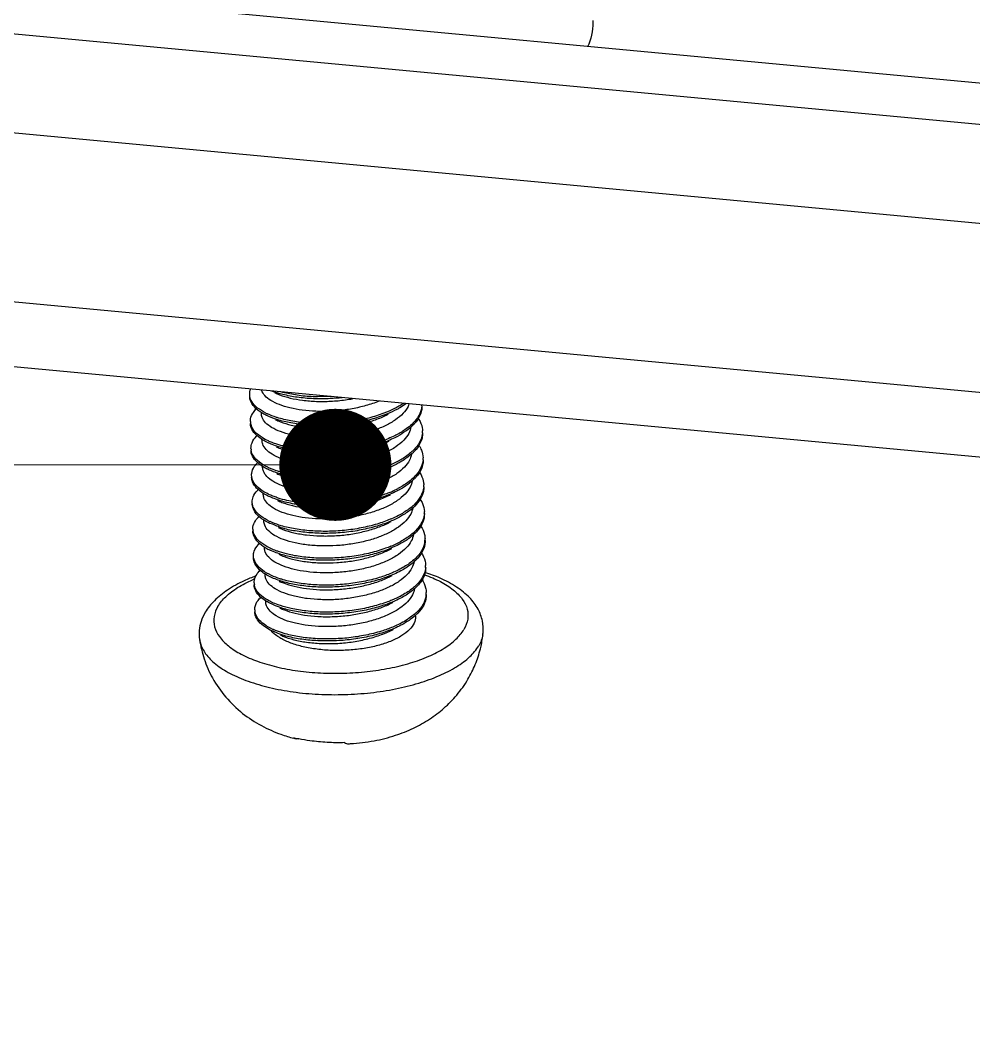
# Model space of a CAD drawing. Header units: millimetres. Extents: x 1396 to 1781, y -411 to -144.
# Drawn here: x 1456.96 to 1469.72, y -387.12 to -373.49 of the extents above; entities that cross this region are included whole.
import ezdxf

# ---------------------------------------------------------------- set-up
doc = ezdxf.new("R2010")
doc.units = ezdxf.units.MM
doc.layers.add('3_ALL_AXES', color=7, linetype='Continuous')
doc.layers.add('from', color=7, linetype='Continuous', lineweight=13)
doc.styles.add('宋体', font='SimSun.ttf')
doc.dimstyles.new('YanXiu', dxfattribs={"dimscale": 1.5, "dimtxt": 2.5, "dimasz": 2.2, "dimexe": 0.65, "dimexo": 0.65, "dimgap": 0.5, "dimtad": 1, "dimdsep": 46, "dimtxsty": '宋体', "dimcen": 0, "dimclrd": 3, "dimclre": 3, "dimclrt": 3, "dimazin": 2, "dimtfac": 1, "dimtofl": 0, "dimtmove": 0, "dimatfit": 3, "dimfxl": 1, "dimlwd": 5, "dimlwe": 5, "dimarcsym": 0})

# ---------------------------------------------------------------- blocks, each defined once
blk = doc.blocks.new('u21')
at = {"color": 7, "linetype": 'Continuous'}
for p, q in [((-22.441, 19.131), (-118.258, 28.113)), ((-118.592, 27.593), (-22.722, 18.606)), ((-118.821, 26.29), (-22.952, 17.304)), ((-22.853, 15.031), (-118.849, 24.03)), ((-22.616, 14.141), (-118.612, 23.14)), ((-113.513, 22.528), (-113.515, 22.528)), ((-114.736, 18.153), (-114.765, 18.166))]:
    blk.add_line(p, q, dxfattribs=at)
for centre, radius, start, end in [((-113.509, 22.741), 0.306, 332.6684, 339.4831), ((-113.313, 22.626), 0.26, 355.7116, 358.3726), ((-114.876, 23.033), 0.609, 237.4115, 238.4974), ((-114.753, 23.287), 0.867, 243.4732, 245.121), ((-115.163, 22.405), 0.185, 181.6364, 198.7223), ((-113.326, 22.267), 0.281, 355.7675, 1.2298), ((-114.842, 22.715), 0.657, 238.0736, 238.4492), ((-115.178, 22.042), 0.162, 180.9463, 190.1398), ((-114.858, 22.315), 0.611, 237.4364, 238.473), ((-114.101, 23.268), 1.58, 292.6231, 292.8306), ((-113.297, 21.907), 0.26, 355.6839, 1.4549), ((-114.729, 22.583), 0.885, 244.0855, 245.1114), ((-113.309, 21.547), 0.281, 355.8102, 1.2846), ((-114.818, 22.007), 0.672, 238.6635, 238.804), ((-114.031, 22.764), 1.423, 292.487, 296.8616), ((-113.971, 22.642), 1.287, 296.9198, 297.578), ((-113.621, 21.768), 0.669, 312.6843, 313.3132), ((-113.281, 21.187), 0.261, 355.6067, 1.3796), ((-114.839, 21.597), 0.614, 237.4646, 238.4523), ((-114.704, 21.879), 0.903, 244.688, 245.1108), ((-115.133, 20.965), 0.182, 181.7928, 190.1635), ((-114.799, 21.291), 0.676, 238.6746, 239.6015), ((-114.007, 22.029), 1.407, 292.4573, 297.3363), ((-113.95, 21.914), 1.279, 297.4129, 297.5786), ((-113.289, 20.826), 0.278, 349.8722, 1.3652), ((-114.756, 21.367), 0.764, 239.6697, 244.508), ((-113.601, 21.044), 0.663, 313.1159, 313.4583), ((-113.576, 20.991), 0.628, 313.9978, 315.2385), ((-113.27, 20.467), 0.267, 355.5992, 1.2688), ((-115.118, 20.245), 0.179, 181.8116, 190.274), ((-113.925, 21.178), 1.261, 297.7424, 297.9116), ((-113.27, 20.106), 0.276, 351.219, 1.4294), ((-114.815, 20.516), 0.613, 237.5273, 238.6203), ((-115.118, 19.882), 0.172, 180.9327, 190.5318), ((-113.589, 20.303), 0.672, 311.6802, 312.5402), ((-114.811, 19.829), 0.348, 221.017, 223.0866), ((-114.658, 20.467), 0.933, 245.3849, 245.8643), ((-114.268, 20.295), 2.186, 256.8826, 258.6149)]:
    blk.add_arc(centre, radius, start, end, dxfattribs=at)
for points, start_tangent, end_tangent in [([(-110.766, 27.766), (-110.765, 27.737), (-110.838, 27.411)], (0.06582, -0.997831), (-0.419715, -0.907656)), ([(-115.357, 22.76), (-115.342, 22.834)], (-0.018982, 0.99982), (0.375907, 0.926657)), ([(-115.354, 22.734), (-115.357, 22.752), (-115.357, 22.76)], (-0.176586, 0.984285), (-0.018982, 0.99982)), ([(-113.626, 22.67), (-113.714, 22.638), (-113.89, 22.589), (-114.081, 22.554), (-114.279, 22.536), (-114.471, 22.536), (-114.653, 22.551), (-114.818, 22.581), (-114.96, 22.625), (-115.074, 22.68), (-115.155, 22.745), (-115.2, 22.816), (-115.202, 22.82)], (-0.926621, -0.375996), (-0.305163, 0.9523)), ([(-114.12, 22.717), (-114.28, 22.705), (-114.505, 22.704), (-114.72, 22.723), (-114.914, 22.761), (-115.06, 22.806)], (-0.994423, -0.105461), (-0.935143, 0.35427)), ([(-115.02, 22.783), (-114.959, 22.757), (-114.816, 22.713), (-114.649, 22.683), (-114.465, 22.668), (-114.272, 22.67), (-114.076, 22.689), (-113.981, 22.704)], (0.901882, -0.431982), (0.983671, 0.179974)), ([(-114.269, 22.732), (-114.28, 22.732), (-114.506, 22.731), (-114.72, 22.75), (-114.915, 22.788), (-114.941, 22.794)], (-0.998772, -0.049539), (-0.965428, 0.26067)), ([(-115.204, 22.52), (-115.254, 22.556), (-115.327, 22.638), (-115.356, 22.725), (-115.356, 22.733)], (-0.84252, 0.538666), (-0.018982, 0.99982)), ([(-115.14, 22.511), (-115.255, 22.583), (-115.328, 22.665), (-115.354, 22.734)], (-0.894663, 0.446742), (-0.176586, 0.984285)), ([(-113.301, 22.64), (-113.348, 22.61), (-113.398, 22.582)], (-0.832708, -0.553712), (-0.885241, -0.465133)), ([(-113.266, 22.636), (-113.347, 22.583), (-113.387, 22.56)], (-0.806219, -0.591617), (-0.88091, -0.473284)), ([(-115.348, 22.399), (-115.346, 22.433), (-115.308, 22.521), (-115.266, 22.57)], (-0.027821, 0.999613), (0.718232, 0.695804)), ([(-113.237, 22.6), (-113.304, 22.509), (-113.405, 22.423), (-113.535, 22.347), (-113.69, 22.283), (-113.866, 22.232), (-114.058, 22.196), (-114.255, 22.177), (-114.446, 22.175), (-114.629, 22.189), (-114.8, 22.219), (-114.947, 22.263), (-115.063, 22.319), (-115.144, 22.382), (-115.191, 22.454), (-115.201, 22.503)], (-0.458428, -0.888732), (-0.028749, 0.999587)), ([(-115.127, 22.478), (-115.14, 22.484), (-115.194, 22.514)], (-0.902074, 0.431581), (-0.852576, 0.522603)), ([(-113.387, 22.56), (-113.515, 22.501), (-113.71, 22.433), (-113.924, 22.384), (-114.15, 22.353), (-114.378, 22.342), (-114.6, 22.351), (-114.806, 22.379), (-114.988, 22.424), (-115.127, 22.478)], (-0.88091, -0.473284), (-0.902074, 0.431581)), ([(-114.999, 22.454), (-115.118, 22.5)], (-0.951161, 0.308694), (-0.907139, 0.420831)), ([(-115.011, 22.423), (-114.947, 22.395), (-114.8, 22.351), (-114.63, 22.322), (-114.446, 22.308), (-114.255, 22.311), (-114.061, 22.33), (-113.87, 22.365), (-113.694, 22.416), (-113.538, 22.48), (-113.5, 22.5)], (0.901851, -0.432048), (0.880828, 0.473436)), ([(-113.515, 22.528), (-113.71, 22.46), (-113.925, 22.411), (-114.151, 22.38), (-114.379, 22.369), (-114.6, 22.378), (-114.806, 22.406), (-114.989, 22.451), (-114.999, 22.454)], (-0.924521, -0.381132), (-0.951161, 0.308694)), ([(-113.398, 22.582), (-113.513, 22.528)], (-0.885241, -0.465133), (-0.924008, -0.382374)), ([(-113.054, 22.607), (-113.08, 22.506), (-113.152, 22.399), (-113.189, 22.36)], (-0.074583, -0.997215), (-0.728659, -0.684877)), ([(-113.053, 22.606), (-113.053, 22.59), (-113.08, 22.479), (-113.151, 22.372), (-113.176, 22.346)], (0.026083, -0.99966), (-0.709272, -0.704935)), ([(-115.19, 22.157), (-115.285, 22.234), (-115.338, 22.318), (-115.348, 22.372)], (-0.848724, 0.528835), (-0.027821, 0.999613)), ([(-115.107, 22.139), (-115.191, 22.184), (-115.286, 22.261), (-115.339, 22.345)], (-0.908465, 0.417961), (-0.321359, 0.946957)), ([(-113.189, 22.36), (-113.264, 22.299), (-113.391, 22.221)], (-0.728659, -0.684877), (-0.886312, -0.463089)), ([(-113.176, 22.346), (-113.259, 22.275)], (-0.709272, -0.704935), (-0.807923, -0.589288)), ([(-113.103, 22.442), (-113.092, 22.424), (-113.049, 22.316), (-113.045, 22.273)], (0.566271, -0.824219), (0.021586, -0.999767)), ([(-115.34, 22.039), (-115.325, 22.115), (-115.266, 22.201), (-115.256, 22.211)], (-0.017164, 0.999853), (0.720008, 0.693966)), ([(-113.229, 22.24), (-113.296, 22.148), (-113.401, 22.06), (-113.537, 21.982), (-113.696, 21.918), (-113.873, 21.869), (-114.063, 21.834), (-114.261, 21.816), (-114.453, 21.815), (-114.635, 21.831), (-114.8, 21.861), (-114.943, 21.905), (-115.057, 21.96), (-115.138, 22.025), (-115.183, 22.096), (-115.192, 22.143)], (-0.458428, -0.888732), (-0.028082, 0.999606)), ([(-113.391, 22.221), (-113.414, 22.209), (-113.503, 22.169)], (-0.886312, -0.463089), (-0.923472, -0.383665)), ([(-113.259, 22.275), (-113.264, 22.272), (-113.379, 22.2)], (-0.807923, -0.589288), (-0.881221, -0.472705)), ([(-113.2, 22.327), (-113.229, 22.24)], (-0.150784, -0.988567), (-0.458428, -0.888732)), ([(-113.046, 22.246), (-113.052, 22.205), (-113.1, 22.095), (-113.18, 22.001)], (-0.073709, -0.99728), (-0.72802, -0.685556)), ([(-113.044, 22.246), (-113.051, 22.178), (-113.099, 22.068), (-113.165, 21.988)], (0.021586, -0.999767), (-0.705868, -0.708343)), ([(-115.118, 22.118), (-115.186, 22.154)], (-0.902238, 0.431238), (-0.852173, 0.52326)), ([(-113.379, 22.2), (-113.414, 22.182), (-113.595, 22.107), (-113.8, 22.048), (-114.021, 22.007), (-114.249, 21.985), (-114.475, 21.984), (-114.691, 22.002), (-114.886, 22.038), (-115.055, 22.09), (-115.118, 22.118)], (-0.881221, -0.472705), (-0.902238, 0.431238)), ([(-114.993, 22.095), (-115.056, 22.117), (-115.107, 22.139)], (-0.950298, 0.31134), (-0.908465, 0.417961)), ([(-115.003, 22.062), (-114.947, 22.038), (-114.801, 21.994), (-114.632, 21.963), (-114.45, 21.948), (-114.257, 21.95), (-114.059, 21.969), (-113.866, 22.004), (-113.689, 22.055), (-113.534, 22.118), (-113.491, 22.14)], (0.90194, -0.431862), (0.880821, 0.473449)), ([(-113.503, 22.169), (-113.596, 22.134), (-113.801, 22.075), (-114.022, 22.034), (-114.25, 22.012), (-114.476, 22.011), (-114.691, 22.029), (-114.887, 22.065), (-114.993, 22.095)], (-0.923472, -0.383665), (-0.950298, 0.31134)), ([(-113.092, 22.078), (-113.058, 22.014), (-113.037, 21.913)], (0.558175, -0.829723), (0.025334, -0.999679)), ([(-115.187, 21.8), (-115.232, 21.832), (-115.307, 21.913), (-115.339, 21.999), (-115.339, 22.012)], (-0.842759, 0.538292), (-0.017164, 0.999853)), ([(-115.115, 21.787), (-115.232, 21.859), (-115.308, 21.94), (-115.338, 22.014)], (-0.899424, 0.437078), (-0.175171, 0.984538)), ([(-113.18, 22.001), (-113.191, 21.991), (-113.322, 21.895), (-113.381, 21.862)], (-0.72802, -0.685556), (-0.885347, -0.464932)), ([(-113.165, 21.988), (-113.191, 21.964), (-113.322, 21.868), (-113.37, 21.84)], (-0.705868, -0.708343), (-0.880918, -0.473269)), ([(-113.193, 21.96), (-113.22, 21.88)], (-0.179392, -0.983778), (-0.458428, -0.888732)), ([(-115.331, 21.679), (-115.33, 21.708), (-115.295, 21.796), (-115.249, 21.85)], (-0.029444, 0.999566), (0.720035, 0.693937)), ([(-113.22, 21.88), (-113.287, 21.788), (-113.388, 21.702), (-113.519, 21.627), (-113.674, 21.563), (-113.85, 21.512), (-114.042, 21.476), (-114.239, 21.457), (-114.431, 21.455), (-114.614, 21.469), (-114.785, 21.499), (-114.931, 21.544), (-115.047, 21.599), (-115.128, 21.663), (-115.174, 21.734), (-115.184, 21.783)], (-0.458428, -0.888732), (-0.028724, 0.999587)), ([(-113.37, 21.84), (-113.487, 21.785), (-113.681, 21.717), (-113.894, 21.666), (-114.12, 21.634), (-114.348, 21.622), (-114.57, 21.63), (-114.777, 21.656), (-114.961, 21.701), (-115.11, 21.758)], (-0.880918, -0.473269), (-0.902182, 0.431355)), ([(-113.493, 21.81), (-113.681, 21.744), (-113.895, 21.693), (-114.12, 21.661), (-114.349, 21.649), (-114.571, 21.657), (-114.778, 21.683), (-114.962, 21.728), (-114.982, 21.734)], (-0.923055, -0.384669), (-0.95112, 0.308823)), ([(-113.381, 21.862), (-113.488, 21.812)], (-0.885347, -0.464931), (-0.921656, -0.388009)), ([(-113.037, 21.887), (-113.061, 21.793), (-113.129, 21.685), (-113.172, 21.64)], (-0.074743, -0.997203), (-0.728646, -0.684891)), ([(-113.036, 21.886), (-113.036, 21.876), (-113.06, 21.766), (-113.129, 21.658), (-113.159, 21.626)], (0.025334, -0.999679), (-0.708838, -0.705371)), ([(-115.32, 21.62), (-115.331, 21.679)], (-0.347703, 0.937605), (-0.029444, 0.999566)), ([(-115.11, 21.758), (-115.115, 21.76), (-115.177, 21.794)], (-0.902182, 0.431355), (-0.852359, 0.522957)), ([(-114.982, 21.734), (-115.101, 21.78)], (-0.95112, 0.308823), (-0.907105, 0.420904)), ([(-114.995, 21.702), (-114.94, 21.679), (-114.796, 21.634), (-114.631, 21.604), (-114.451, 21.589), (-114.258, 21.589), (-114.06, 21.607), (-113.867, 21.642), (-113.69, 21.692), (-113.531, 21.755), (-113.483, 21.78)], (0.901952, -0.431837), (0.880808, 0.473474)), ([(-113.087, 21.722), (-113.079, 21.71), (-113.034, 21.602), (-113.028, 21.553)], (0.567399, -0.823443), (0.022459, -0.999748)), ([(-115.167, 21.433), (-115.264, 21.509), (-115.319, 21.593), (-115.331, 21.652)], (-0.854127, 0.520065), (-0.029444, 0.999566)), ([(-115.091, 21.419), (-115.167, 21.459), (-115.265, 21.536), (-115.32, 21.62)], (-0.908258, 0.41841), (-0.347703, 0.937605)), ([(-113.172, 21.64), (-113.24, 21.584), (-113.375, 21.501)], (-0.728646, -0.684891), (-0.886363, -0.462991)), ([(-113.239, 21.557), (-113.362, 21.48)], (-0.804957, -0.593333), (-0.881225, -0.472697)), ([(-113.159, 21.626), (-113.239, 21.557)], (-0.708838, -0.705371), (-0.804957, -0.593333)), ([(-113.183, 21.606), (-113.212, 21.52)], (-0.15288, -0.988245), (-0.458428, -0.888732)), ([(-115.323, 21.319), (-115.311, 21.389), (-115.254, 21.476), (-115.24, 21.49)], (-0.016337, 0.999867), (0.719123, 0.694883)), ([(-113.212, 21.52), (-113.279, 21.428), (-113.382, 21.341), (-113.517, 21.263), (-113.676, 21.199), (-113.853, 21.149), (-114.042, 21.115), (-114.238, 21.097), (-114.431, 21.095), (-114.614, 21.11), (-114.78, 21.14), (-114.923, 21.183), (-115.038, 21.239), (-115.12, 21.303), (-115.166, 21.375), (-115.175, 21.423)], (-0.458428, -0.888732), (-0.028123, 0.999604)), ([(-115.101, 21.397), (-115.166, 21.432)], (-0.902164, 0.431394), (-0.855399, 0.517969)), ([(-113.362, 21.48), (-113.387, 21.467), (-113.567, 21.391), (-113.771, 21.331), (-113.991, 21.289), (-114.219, 21.266), (-114.445, 21.263), (-114.662, 21.28), (-114.859, 21.315), (-115.029, 21.367), (-115.101, 21.397)], (-0.881225, -0.472697), (-0.902164, 0.431394)), ([(-114.976, 21.375), (-115.03, 21.394), (-115.091, 21.419)], (-0.95021, 0.311612), (-0.908258, 0.41841)), ([(-114.986, 21.342), (-114.926, 21.317), (-114.783, 21.273), (-114.616, 21.243), (-114.433, 21.228), (-114.239, 21.23), (-114.043, 21.248), (-113.854, 21.283), (-113.677, 21.333), (-113.518, 21.398), (-113.474, 21.42)], (0.901886, -0.431974), (0.880825, 0.473442)), ([(-113.487, 21.449), (-113.567, 21.418), (-113.771, 21.358), (-113.992, 21.316), (-114.219, 21.293), (-114.446, 21.29), (-114.662, 21.307), (-114.859, 21.342), (-114.976, 21.375)], (-0.923562, -0.383449), (-0.95021, 0.311612)), ([(-113.029, 21.526), (-113.034, 21.491), (-113.079, 21.381), (-113.163, 21.281)], (-0.073051, -0.997328), (-0.727595, -0.686007)), ([(-113.028, 21.526), (-113.033, 21.464), (-113.078, 21.354), (-113.147, 21.268)], (0.022459, -0.999748), (-0.705306, -0.708903)), ([(-115.321, 21.293), (-115.322, 21.301), (-115.323, 21.319)], (-0.173198, 0.984887), (-0.016337, 0.999867)), ([(-115.169, 21.08), (-115.209, 21.107), (-115.287, 21.188), (-115.321, 21.274), (-115.323, 21.292)], (-0.843028, 0.537869), (-0.016337, 0.999867)), ([(-115.09, 21.063), (-115.21, 21.134), (-115.288, 21.215), (-115.321, 21.293)], (-0.903989, 0.427555), (-0.173198, 0.984887)), ([(-113.168, 21.276), (-113.297, 21.18), (-113.365, 21.142)], (-0.73508, -0.67798), (-0.885468, -0.464701)), ([(-113.147, 21.268), (-113.167, 21.249), (-113.296, 21.153), (-113.354, 21.12)], (-0.705306, -0.708903), (-0.880941, -0.473226)), ([(-113.075, 21.357), (-113.044, 21.3), (-113.02, 21.193)], (0.555342, -0.831622), (0.02415, -0.999708)), ([(-115.315, 20.959), (-115.314, 20.983), (-115.281, 21.07), (-115.231, 21.13)], (-0.030387, 0.999538), (0.721477, 0.692438)), ([(-113.354, 21.12), (-113.46, 21.069), (-113.652, 21), (-113.864, 20.948), (-114.089, 20.915), (-114.318, 20.902), (-114.54, 20.909), (-114.749, 20.934), (-114.934, 20.977), (-115.09, 21.036), (-115.093, 21.037)], (-0.880941, -0.473226), (-0.902324, 0.431059)), ([(-113.203, 21.16), (-113.268, 21.07), (-113.367, 20.986), (-113.494, 20.911), (-113.644, 20.847), (-113.814, 20.796), (-114.002, 20.759), (-114.196, 20.738), (-114.386, 20.734)], (-0.458428, -0.888732), (-0.999822, 0.018876)), ([(-113.365, 21.142), (-113.46, 21.096), (-113.476, 21.09)], (-0.885468, -0.464701), (-0.923062, -0.384651)), ([(-113.02, 21.167), (-113.041, 21.079), (-113.107, 20.971), (-113.215, 20.87), (-113.358, 20.781)], (-0.075689, -0.997131), (-0.886375, -0.462967)), ([(-113.176, 21.241), (-113.203, 21.16)], (-0.173952, -0.984754), (-0.458428, -0.888732)), ([(-113.019, 21.166), (-113.019, 21.163), (-113.04, 21.052), (-113.107, 20.944), (-113.141, 20.906)], (0.02415, -0.999708), (-0.708467, -0.705743)), ([(-114.386, 20.734), (-114.574, 20.746), (-114.75, 20.775), (-114.903, 20.819), (-115.023, 20.875), (-115.108, 20.939), (-115.156, 21.011), (-115.167, 21.063)], (-0.999822, 0.018876), (-0.029733, 0.999558)), ([(-115.093, 21.037), (-115.16, 21.074)], (-0.902324, 0.431059), (-0.852175, 0.523257)), ([(-114.966, 21.014), (-115.084, 21.06)], (-0.95105, 0.309036), (-0.90712, 0.420873)), ([(-114.978, 20.982), (-114.913, 20.955), (-114.767, 20.911), (-114.597, 20.882), (-114.413, 20.868), (-114.221, 20.87), (-114.027, 20.889), (-113.837, 20.925), (-113.661, 20.976), (-113.505, 21.04), (-113.466, 21.06)], (0.901849, -0.432051), (0.880829, 0.473435)), ([(-113.476, 21.09), (-113.652, 21.027), (-113.865, 20.975), (-114.09, 20.942), (-114.318, 20.929), (-114.541, 20.936), (-114.749, 20.961), (-114.935, 21.004), (-114.966, 21.014)], (-0.923062, -0.384651), (-0.95105, 0.309036)), ([(-113.07, 21.002), (-113.066, 20.996), (-113.018, 20.888), (-113.011, 20.833)], (0.568504, -0.822681), (0.023428, -0.999726)), ([(-115.151, 20.713), (-115.242, 20.783), (-115.3, 20.867), (-115.314, 20.932)], (-0.85418, 0.519978), (-0.030433, 0.999537)), ([(-115.074, 20.699), (-115.143, 20.735), (-115.243, 20.811), (-115.301, 20.895), (-115.312, 20.933)], (-0.908048, 0.418867), (-0.175682, 0.984447)), ([(-113.141, 20.906), (-113.215, 20.843), (-113.22, 20.839)], (-0.708467, -0.705743), (-0.802503, -0.596648)), ([(-113.166, 20.886), (-113.195, 20.8)], (-0.153445, -0.988157), (-0.458428, -0.888732)), ([(-115.306, 20.599), (-115.296, 20.664), (-115.242, 20.75), (-115.223, 20.77)], (-0.016459, 0.999865), (0.71808, 0.695961)), ([(-113.195, 20.8), (-113.262, 20.708), (-113.365, 20.621), (-113.5, 20.544), (-113.658, 20.479), (-113.835, 20.429), (-114.024, 20.395), (-114.22, 20.377), (-114.413, 20.375), (-114.596, 20.39), (-114.763, 20.42), (-114.905, 20.463), (-115.02, 20.518), (-115.103, 20.583), (-115.149, 20.654), (-115.159, 20.703)], (-0.458428, -0.888732), (-0.02817, 0.999603)), ([(-113.47, 20.729), (-113.539, 20.702), (-113.742, 20.641), (-113.961, 20.597), (-114.189, 20.574), (-114.416, 20.57)], (-0.923652, -0.383232), (-0.999648, 0.026534)), ([(-113.345, 20.76), (-113.361, 20.752), (-113.538, 20.675), (-113.741, 20.614), (-113.961, 20.57), (-114.188, 20.547), (-114.415, 20.543)], (-0.881205, -0.472735), (-0.999648, 0.026534)), ([(-113.22, 20.839), (-113.345, 20.76)], (-0.802503, -0.596648), (-0.881205, -0.472735)), ([(-113.016, 20.778), (-113.058, 20.667), (-113.145, 20.562)], (-0.176487, -0.984303), (-0.725872, -0.687829)), ([(-113.011, 20.806), (-113.014, 20.755), (-113.055, 20.645), (-113.13, 20.549)], (0.024037, -0.999711), (-0.704082, -0.710119)), ([(-115.304, 20.573), (-115.304, 20.576), (-115.306, 20.599)], (-0.1713, 0.985219), (-0.016459, 0.999865)), ([(-115.065, 20.339), (-115.187, 20.409), (-115.267, 20.49), (-115.304, 20.573)], (-0.908368, 0.418171), (-0.1713, 0.985219)), ([(-114.415, 20.543), (-114.632, 20.558), (-114.83, 20.592), (-115.002, 20.643), (-115.084, 20.677)], (-0.999648, 0.026534), (-0.902088, 0.431552)), ([(-114.96, 20.655), (-115.004, 20.67), (-115.074, 20.699)], (-0.950137, 0.311833), (-0.908048, 0.418867)), ([(-114.969, 20.622), (-114.897, 20.592), (-114.744, 20.548), (-114.568, 20.519), (-114.38, 20.507)], (0.901792, -0.432171), (0.999822, -0.018876)), ([(-114.416, 20.57), (-114.633, 20.585), (-114.831, 20.619), (-114.96, 20.655)], (-0.999648, 0.026534), (-0.950137, 0.311833)), ([(-114.38, 20.507), (-114.191, 20.512), (-113.997, 20.532), (-113.81, 20.569), (-113.639, 20.62), (-113.49, 20.683), (-113.457, 20.7)], (0.999822, -0.018876), (0.880841, 0.473411)), ([(-113.059, 20.638), (-113.03, 20.586), (-113.003, 20.476), (-113.003, 20.473)], (0.558822, -0.829288), (0.022653, -0.999743)), ([(-115.144, 20.354), (-115.18, 20.378), (-115.263, 20.458), (-115.303, 20.543), (-115.306, 20.572)], (-0.851938, 0.523643), (-0.017541, 0.999846)), ([(-113.187, 20.44), (-113.253, 20.348), (-113.356, 20.261), (-113.488, 20.185), (-113.643, 20.122), (-113.82, 20.071), (-114.013, 20.035), (-114.212, 20.016), (-114.405, 20.015), (-114.587, 20.03), (-114.757, 20.06), (-114.902, 20.105), (-115.016, 20.161), (-115.096, 20.224), (-115.141, 20.294), (-115.15, 20.343)], (-0.458428, -0.888732), (-0.028612, 0.999591)), ([(-113.148, 20.56), (-113.271, 20.466), (-113.348, 20.422)], (-0.72997, -0.683479), (-0.885599, -0.464451)), ([(-113.14, 20.539), (-113.264, 20.442), (-113.337, 20.4)], (-0.719293, -0.694707), (-0.881007, -0.473103)), ([(-113.158, 20.523), (-113.187, 20.44)], (-0.165925, -0.986138), (-0.458428, -0.888732)), ([(-113.004, 20.447), (-113.022, 20.365), (-113.085, 20.257), (-113.138, 20.2)], (-0.076235, -0.99709), (-0.728684, -0.68485)), ([(-113.002, 20.446), (-113.017, 20.348), (-113.077, 20.24), (-113.124, 20.187)], (0.021066, -0.999778), (-0.70765, -0.706563)), ([(-115.298, 20.239), (-115.297, 20.257), (-115.267, 20.345), (-115.214, 20.411)], (-0.030488, 0.999535), (0.72301, 0.690837)), ([(-115.076, 20.317), (-115.144, 20.354)], (-0.90246, 0.430775), (-0.851938, 0.523643)), ([(-113.337, 20.4), (-113.424, 20.357), (-113.613, 20.287), (-113.824, 20.233), (-114.048, 20.198), (-114.276, 20.183), (-114.499, 20.187), (-114.709, 20.21), (-114.897, 20.251), (-115.056, 20.308), (-115.076, 20.317)], (-0.881007, -0.473103), (-0.90246, 0.430775)), ([(-114.949, 20.294), (-115.065, 20.339)], (-0.95096, 0.309314), (-0.908368, 0.418171)), ([(-114.961, 20.262), (-114.906, 20.239), (-114.763, 20.194), (-114.597, 20.164), (-114.417, 20.148), (-114.225, 20.149), (-114.026, 20.167), (-113.833, 20.202), (-113.656, 20.251), (-113.497, 20.315), (-113.449, 20.34)], (0.901955, -0.431831), (0.880809, 0.473473)), ([(-113.46, 20.369), (-113.623, 20.311), (-113.835, 20.258), (-114.06, 20.224), (-114.288, 20.209), (-114.511, 20.215), (-114.721, 20.239), (-114.908, 20.281), (-114.949, 20.294)], (-0.923085, -0.384596), (-0.95096, 0.309314)), ([(-113.348, 20.422), (-113.433, 20.381), (-113.46, 20.369)], (-0.885599, -0.464451), (-0.923085, -0.384596)), ([(-115.144, 19.999), (-115.211, 20.05), (-115.277, 20.133), (-115.297, 20.212)], (-0.843597, 0.536977), (-0.027911, 0.99961)), ([(-115.058, 19.979), (-115.119, 20.011), (-115.222, 20.086), (-115.282, 20.17), (-115.295, 20.213)], (-0.907842, 0.419313), (-0.177345, 0.984149)), ([(-113.138, 20.2), (-113.191, 20.155), (-113.335, 20.064)], (-0.728684, -0.68485), (-0.88367, -0.46811)), ([(-113.124, 20.187), (-113.179, 20.138), (-113.319, 20.045), (-113.328, 20.04)], (-0.70765, -0.706563), (-0.881022, -0.473076)), ([(-113.15, 20.164), (-113.178, 20.08)], (-0.159838, -0.987143), (-0.458428, -0.888732)), ([(-113.054, 20.283), (-113.003, 20.175), (-112.994, 20.113)], (0.569121, -0.822254), (0.024397, -0.999702)), ([(-115.289, 19.879), (-115.281, 19.939), (-115.229, 20.025), (-115.208, 20.048)], (-0.01742, 0.999848), (0.714857, 0.699271)), ([(-113.178, 20.08), (-113.245, 19.988), (-113.346, 19.902), (-113.48, 19.825), (-113.638, 19.76), (-113.814, 19.71), (-114.003, 19.675), (-114.198, 19.657), (-114.39, 19.655), (-114.574, 19.669), (-114.742, 19.699), (-114.886, 19.742), (-115.001, 19.797), (-115.084, 19.861), (-115.132, 19.933), (-115.142, 19.983)], (-0.458428, -0.888732), (-0.028512, 0.999593)), ([(-113.328, 20.04), (-113.492, 19.966), (-113.691, 19.902), (-113.908, 19.856), (-114.135, 19.829), (-114.362, 19.822), (-114.581, 19.834), (-114.783, 19.865), (-114.959, 19.913), (-115.067, 19.957)], (-0.881022, -0.473076), (-0.901971, 0.431796)), ([(-113.338, 20.062), (-113.453, 20.008)], (-0.885049, -0.465499), (-0.923739, -0.383022)), ([(-112.998, 20.064), (-113.038, 19.954), (-113.121, 19.848), (-113.155, 19.818)], (-0.153363, -0.98817), (-0.761614, -0.648031)), ([(-112.994, 20.086), (-112.995, 20.053), (-113.029, 19.942), (-113.106, 19.836), (-113.135, 19.808)], (0.026115, -0.999659), (-0.73678, -0.676133)), ([(-115.067, 19.957), (-115.104, 19.976), (-115.134, 19.993)], (-0.901971, 0.431796), (-0.853687, 0.520787)), ([(-114.943, 19.935), (-114.978, 19.947), (-115.058, 19.979)], (-0.950081, 0.312004), (-0.907842, 0.419313)), ([(-114.952, 19.902), (-114.893, 19.877), (-114.75, 19.833), (-114.583, 19.803), (-114.4, 19.788), (-114.206, 19.79), (-114.01, 19.808), (-113.821, 19.843), (-113.644, 19.893), (-113.485, 19.957), (-113.44, 19.98)], (0.90189, -0.431965), (0.880824, 0.473445)), ([(-113.453, 20.008), (-113.511, 19.986), (-113.712, 19.924), (-113.931, 19.879), (-114.159, 19.854), (-114.386, 19.849), (-114.604, 19.864), (-114.804, 19.897), (-114.943, 19.935)], (-0.923739, -0.383022), (-0.950081, 0.312004)), ([(-115.059, 19.597), (-115.146, 19.646), (-115.236, 19.724), (-115.282, 19.809), (-115.289, 19.852)], (-0.902392, 0.430917), (-0.023073, 0.999734)), ([(-115.047, 19.618), (-115.164, 19.685), (-115.247, 19.765), (-115.286, 19.85)], (-0.909115, 0.416545), (-0.184014, 0.982924)), ([(-113.137, 19.794), (-113.137, 19.789), (-113.158, 19.701), (-113.22, 19.614), (-113.32, 19.535), (-113.455, 19.465), (-113.618, 19.408), (-113.802, 19.367), (-114.001, 19.342), (-114.206, 19.335), (-114.407, 19.346), (-114.597, 19.376), (-114.768, 19.421), (-114.913, 19.482), (-114.964, 19.511)], (0.025249, -0.999681), (-0.848805, 0.528706)), ([(-113.155, 19.818), (-113.246, 19.751), (-113.331, 19.701)], (-0.761614, -0.648031), (-0.885736, -0.464188)), ([(-113.143, 19.801), (-113.225, 19.737), (-113.32, 19.68)], (-0.746845, -0.664998), (-0.881139, -0.472857)), ([(-113.32, 19.68), (-113.379, 19.65), (-113.564, 19.577), (-113.772, 19.52), (-113.994, 19.482), (-114.222, 19.464), (-114.447, 19.465), (-114.659, 19.485), (-114.852, 19.523), (-115.016, 19.578), (-115.059, 19.597)], (-0.881139, -0.472857), (-0.902392, 0.430917)), ([(-114.944, 19.542), (-114.912, 19.528), (-114.767, 19.479), (-114.596, 19.446), (-114.405, 19.429), (-114.203, 19.429), (-113.998, 19.448), (-113.799, 19.486), (-113.615, 19.54), (-113.453, 19.609), (-113.432, 19.62)], (0.902164, -0.431392), (0.880933, 0.473242)), ([(-113.443, 19.649), (-113.595, 19.594), (-113.805, 19.54), (-114.029, 19.505), (-114.258, 19.49), (-114.482, 19.494), (-114.692, 19.517), (-114.881, 19.558), (-114.933, 19.574)], (-0.923123, -0.384505), (-0.950855, 0.309638)), ([(-113.331, 19.701), (-113.406, 19.665), (-113.443, 19.649)], (-0.885736, -0.464188), (-0.923123, -0.384505)), ([(-114.964, 19.511), (-115.025, 19.554), (-115.065, 19.591)], (-0.848805, 0.528706), (-0.682956, 0.73046)), ([(-114.933, 19.574), (-115.04, 19.615)], (-0.950855, 0.309638), (-0.912569, 0.408923)), ([(-114.699, 18.153), (-114.711, 18.151), (-114.736, 18.153)], (-0.977159, -0.212508), (-0.971265, 0.238003)), ([(-114.087, 18.102), (-114.322, 18.105), (-114.551, 18.127), (-114.7, 18.152)], (-0.999637, -0.026924), (-0.980294, 0.197546)), ([(-114.087, 18.102), (-114.061, 18.09), (-114.036, 18.087)], (0.836173, -0.548465), (0.998969, 0.045394))]:
    blk.add_spline(points, degree=3, dxfattribs=dict(at, start_tangent=start_tangent, end_tangent=end_tangent))
at = {"layer": '3_ALL_AXES', "color": 7, "linetype": 'Continuous'}
for p, q in [((-115.201, 22.503), (-115.201, 22.524)), ((-115.192, 22.143), (-115.193, 22.159)), ((-115.184, 21.783), (-115.185, 21.803)), ((-115.176, 21.423), (-115.176, 21.44)), ((-115.167, 21.063), (-115.168, 21.082)), ((-115.159, 20.703), (-115.159, 20.721)), ((-115.15, 20.343), (-115.151, 20.361)), ((-115.142, 19.982), (-115.142, 20.002)), ((-113.137, 19.794), (-113.137, 19.81))]:
    blk.add_line(p, q, dxfattribs=at)
for centre, radius, start, end in [((-114.529, 18.483), 1.963, 112.6846, 113.7482), ((-115.659, 19.536), 0.372, 187.9666, 195.8323), ((-113.729, 19.716), 1.502, 347.5962, 354.5242), ((-112.592, 19.606), 0.359, 350.364, 354.7538), ((-114.213, 20.268), 2.179, 255.3041, 256.1112)]:
    blk.add_arc(centre, radius, start, end, dxfattribs=at)
for points, start_tangent, end_tangent in [([(-115.274, 20.332), (-115.431, 20.267), (-115.653, 20.144), (-115.83, 20.001), (-115.951, 19.846)], (-0.937153, -0.34892), (-0.507097, -0.861889)), ([(-113.017, 20.349), (-112.804, 20.256), (-112.633, 20.145), (-112.512, 20.021), (-112.447, 19.888), (-112.44, 19.752), (-112.49, 19.616)], (0.940485, -0.339835), (-0.507097, -0.861889)), ([(-112.234, 19.573), (-112.243, 19.731), (-112.302, 19.888), (-112.416, 20.042), (-112.589, 20.183), (-112.81, 20.303), (-113.012, 20.38)], (0.095309, 0.995448), (-0.950538, 0.310608)), ([(-115.783, 19.925), (-115.677, 20.055), (-115.518, 20.176), (-115.319, 20.28)], (0.507097, 0.861889), (0.91531, 0.402749)), ([(-115.783, 19.925), (-115.833, 19.789), (-115.826, 19.653), (-115.761, 19.52), (-115.641, 19.396), (-115.469, 19.285), (-115.252, 19.191), (-114.997, 19.116), (-114.713, 19.063), (-114.409, 19.035), (-114.096, 19.031), (-113.784, 19.053), (-113.485, 19.099), (-113.207, 19.168), (-112.961, 19.258), (-112.755, 19.365), (-112.597, 19.486), (-112.49, 19.616)], (-0.507097, -0.861889), (0.507097, 0.861889)), ([(-115.951, 19.846), (-116.007, 19.724), (-116.031, 19.604), (-116.028, 19.484)], (-0.507097, -0.861889), (0.141813, -0.989893)), ([(-116.028, 19.484), (-115.966, 19.222), (-115.854, 18.967), (-115.676, 18.711), (-115.451, 18.494), (-115.2, 18.33), (-114.939, 18.214), (-114.766, 18.161)], (0.141813, -0.989893), (0.967282, -0.253704)), ([(-112.238, 19.546), (-112.293, 19.399)], (-0.167377, -0.985893), (-0.507097, -0.861889)), ([(-116.017, 19.434), (-115.946, 19.292), (-115.812, 19.153), (-115.62, 19.029), (-115.378, 18.924), (-115.093, 18.84), (-114.776, 18.781), (-114.437, 18.749), (-114.087, 18.746), (-113.739, 18.77), (-113.404, 18.821), (-113.094, 18.899), (-112.819, 18.999), (-112.589, 19.118), (-112.412, 19.253), (-112.293, 19.399)], (0.272806, -0.962069), (0.507097, 0.861889)), ([(-112.437, 18.95), (-112.339, 19.148), (-112.271, 19.357), (-112.262, 19.394)], (0.507097, 0.861889), (0.214752, 0.976669)), ([(-114.036, 18.087), (-114.007, 18.089), (-113.693, 18.127), (-113.408, 18.2), (-113.166, 18.296), (-112.952, 18.416), (-112.758, 18.563), (-112.586, 18.739), (-112.437, 18.95)], (0.998879, 0.047343), (0.507097, 0.861889))]:
    blk.add_spline(points, degree=3, dxfattribs=dict(at, start_tangent=start_tangent, end_tangent=end_tangent))
at = {"layer": 'from', "color": 4}
blk.add_leader([(-114.211, 21.819), (-139.755, 21.819)], dimstyle='YanXiu', override={"dimasz": 1, "dimldrblk": 'Dot'}, dxfattribs=at)

msp = doc.modelspace()

# ---------------------------------------------------------------- block references
msp.add_blockref('u21', (1575.39, -401.26))

doc.saveas('drawing.dxf')
